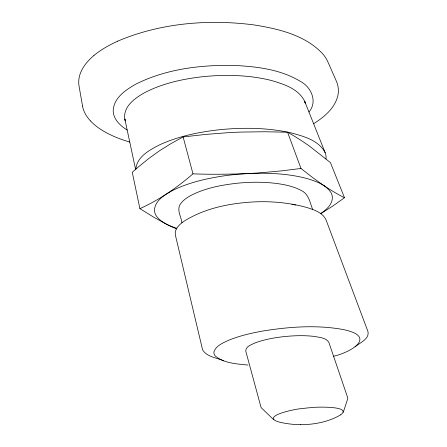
<?xml version="1.0" encoding="UTF-8"?>
<svg xmlns="http://www.w3.org/2000/svg" width="447" height="447" viewBox="0 0 447 447"><rect width="100%" height="100%" fill="white"/><g stroke="black" fill="none" stroke-linecap="round" stroke-linejoin="round"><path stroke-width="0.67" d="M135.832 169.15C136.911 156.551 149.918 149.806 159.925 144.677C179.13 135.972 200.049 131.809 220.913 129.585C244.028 127.417 267.574 127.725 290.327 132.686C303.055 136.139 318.599 139.972 325.153 152.684L304.653 101.273C298.412 88.584 283.426 83.991 270.821 80.331C249.23 75.057 226.724 74.459 204.67 76.493C183.94 78.706 163.043 83.053 144.442 92.775C134.966 98.083 122.864 106.688 124.83 119.103L135.603 169.352M340.687 414.844C353.191 405.485 313.319 407.038 311.682 407.586A101.614 58.669 0 0 0 300.937 408.731C297.953 408.48 260.897 415.766 277.721 421.655A54.869 31.676 0 0 0 296.892 424.566L300.742 424.65M343.257 412.33L347.654 398.964A6.152 3.548 0 0 0 347.671 397.618L328.796 342.223C325.874 337.586 319.376 337.474 314.532 336.451C304.48 335.244 294.299 335.574 284.247 336.585C274.581 337.675 264.898 339.334 255.734 342.676C252.102 344.458 245.721 346.062 245.744 351.035L260.925 406.96A6.09 3.515 0 0 0 261.735 408.217L273.81 419.839M308.927 111.99C317.873 101.799 311.218 86.941 300.35 81.354C279.995 69.045 255.505 66.374 232.216 65.351C199.485 64.983 165.72 69.207 136.139 83.986C126.004 89.663 113.633 97.826 113.186 110.767A46.527 26.859 0 0 0 115.304 118.533C118.047 123.439 122.484 127.116 127.183 130.071M93.937 55.534C87.992 60.546 82.617 66.676 80.074 74.141A72.168 41.666 0 0 0 79.074 86.282L82.539 106.017M320.683 213.565C326.154 209.844 332.356 204.709 332.384 197.49A29.698 17.148 0 0 0 330.73 192.199C325.561 184.583 316.23 181.443 307.849 178.794C292.271 174.464 276.011 173.246 259.903 173.229C237.603 174.023 215.281 174.743 192.975 173.833C176.945 187.729 159.283 199.882 139.911 208.632L132.262 172.318L138.14 167.15L148.745 158.534L159.747 150.628L171.207 143.465L183.119 136.944L205.749 134.402L228.439 132.658A313.71 181.119 0 0 1 241.464 132.072L264.417 131.753L287.566 132.211L290.215 133.726A276.028 159.361 0 0 1 310.117 146.616L330.434 162.585L344.497 197.73L332.333 206.369L320.79 213.644M333.568 356.231C350.252 352.638 378.251 336.496 342.732 329.456C316.392 324.74 289.282 326.796 263.015 330.992C251.41 333.082 239.821 335.725 228.864 340.167C223.344 342.838 216.214 345.363 213.996 351.666A13.466 7.772 0 0 0 215.454 356.181C224.511 363.461 236.893 363.858 247.996 365.07M355.108 346.911C359.232 342.905 369.887 339.15 367.915 331.417L325.969 219.717C322.628 212.565 314.263 209.922 307.312 207.643C286.544 201.837 264.708 200.468 243.297 202.754C222.623 204.827 201.832 210.045 184.091 221.192C179.577 224.288 174.168 229.065 175.403 235.167L202.379 348.945A15.494 8.946 0 0 0 203.139 350.744C207.894 357.17 217.03 357.796 223.723 360.874M313.598 123.713C324.047 117.17 334.674 108.442 337.77 95.949A69.106 39.9 0 0 0 336.524 81.533L327.869 61.876A72.107 41.632 0 0 0 322.673 53.757C304.977 34.972 278.442 28.809 253.812 24.892C208.123 19.025 160.249 23.021 117.622 41.185M324.304 185.891L313.023 177.861L300.987 168.474L281.437 170.883L261.54 172.71A319.253 184.32 0 0 1 248.085 173.548L242.173 173.911A156.394 90.294 0 0 0 224.076 175.85C206.514 178.487 188.897 182.46 172.872 190.338C165.072 194.618 154.958 200.267 154.455 210.269A29.742 17.17 0 0 0 156.456 216.13C161.294 222.723 169.279 225.517 176.409 228.886M292.003 204.234L295.607 205.039M139.911 208.632L153.651 217.153L166.776 224.349A55.389 31.977 0 0 0 176.755 228.288M90.478 120.93C97.513 128.384 106.699 133.396 116.069 137.307A107.302 61.949 0 0 0 129.764 142.062M287.566 132.211L300.987 168.474M125.344 120.835L124.83 119.103L125.311 120.824M312.609 209.419C309.983 202.575 308.693 193.842 301.2 190.467C296.104 187.662 290.472 186.058 284.817 184.829C269.2 181.745 253.125 181.705 237.323 183.214C220.924 185.08 204.229 188.209 189.584 196.16C185.874 198.39 182.169 200.994 179.923 204.793C176.755 210.587 181.365 216.918 181.907 222.785M305.195 102.989L304.653 101.273L305.217 102.972M183.119 136.944L192.975 173.833M325.159 152.684A37.017 21.372 0 0 1 325.997 158.903M344.458 197.753A204.067 117.818 0 0 1 324.349 185.874M340.648 414.822A55.277 31.916 0 0 1 300.742 424.689M90.501 120.925A69.369 40.046 0 0 1 82.511 106.017M93.859 55.501A113.421 65.48 0 0 1 117.69 41.236"/></g></svg>
